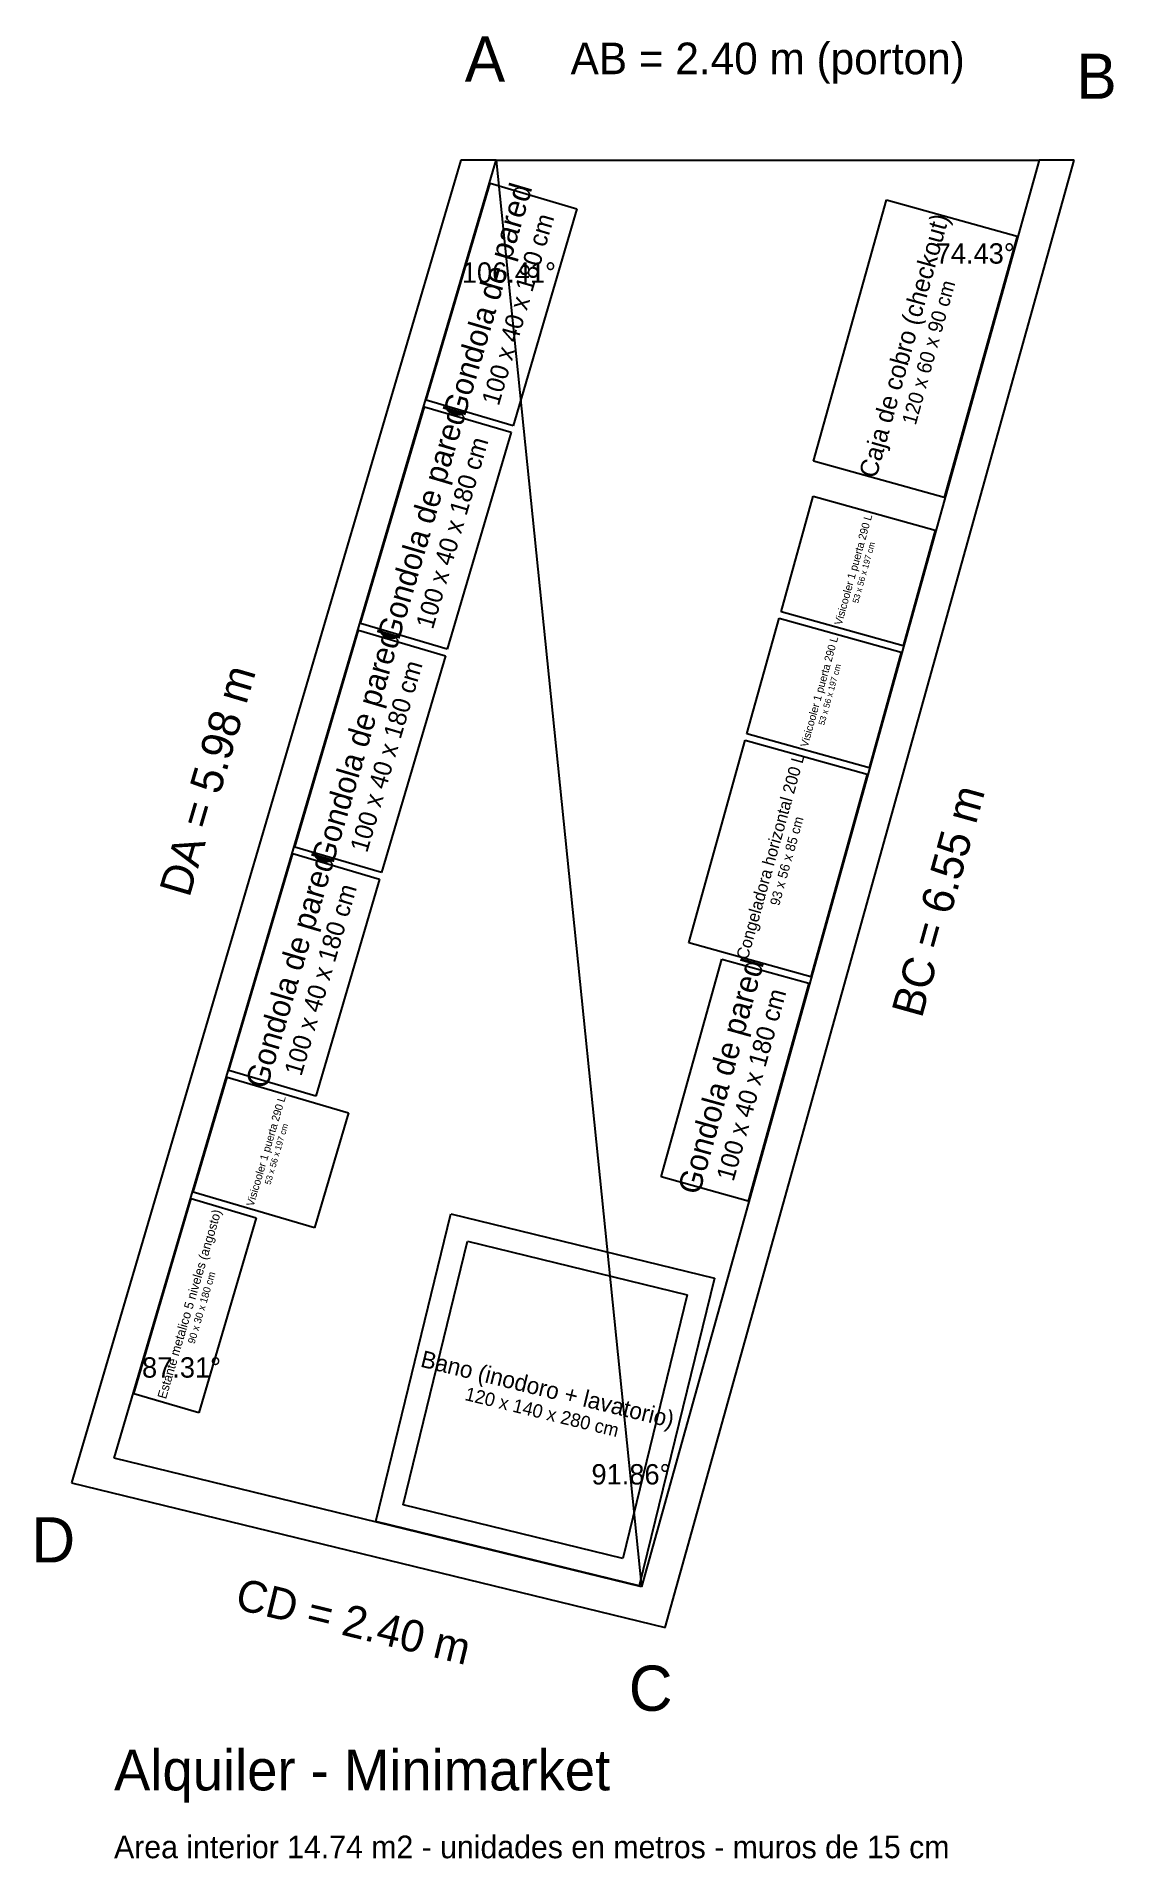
# Model space of a CAD drawing. Extents: x -2.03 to 2.73, y -7.51 to 0.55.
import ezdxf
from ezdxf.enums import TextEntityAlignment as Align

# ---------------------------------------------------------------- set-up
doc = ezdxf.new("R2010")
doc.units = 0
for name, color, linetype in [('BANO', 4, 'CONTINUOUS'), ('COTAS', 5, 'CONTINUOUS'), ('DIAGONAL', 9, 'CONTINUOUS'), ('MUEBLES', 3, 'CONTINUOUS'), ('MUROS', 7, 'CONTINUOUS'), ('PORTON', 1, 'CONTINUOUS'), ('TEXTOS', 7, 'CONTINUOUS')]:
    doc.layers.add(name, color=color, linetype=linetype)

msp = doc.modelspace()

# ---------------------------------------------------------------- linework, layer by layer
at = {"layer": 'BANO'}
for p, q in [((-0.5334, -6.0196), (-0.2014, -4.6596)), ((-0.2014, -4.6596), (0.9644, -4.9442)), ((-0.4125, -5.9462), (-0.1279, -4.7804)), ((-0.1279, -4.7804), (0.8435, -5.0176)), ((0.9644, -4.9442), (0.6324, -6.3042)), ((0.8435, -5.0176), (0.5589, -6.1834)), ((0.5589, -6.1834), (-0.4125, -5.9462)), ((0.6324, -6.3042), (-0.5334, -6.0196))]:
    msp.add_line(p, q, dxfattribs=at)
at = {"layer": 'DIAGONAL'}
msp.add_line((0, 0), (0.6413, -6.3095), dxfattribs=at)
at = {"layer": 'MUEBLES'}
for p, q in [((-0.3094, -1.0614), (-0.0269, -0.1022)), ((-0.0269, -0.1022), (0.3568, -0.2152)), ((0.3568, -0.2152), (0.0743, -1.1744)), ((1.4031, -1.3313), (1.7252, -0.1753)), ((1.7252, -0.1753), (2.3031, -0.3363)), ((2.3031, -0.3363), (1.981, -1.4923)), ((-0.6004, -2.0496), (-0.3179, -1.0904)), ((-0.3179, -1.0904), (0.0658, -1.2034)), ((0.0743, -1.1744), (-0.3094, -1.0614)), ((0.0658, -1.2034), (-0.2167, -2.1626)), ((1.981, -1.4923), (1.4031, -1.3313)), ((1.2589, -1.997), (1.4012, -1.4865)), ((1.4012, -1.4865), (1.9407, -1.6368)), ((1.9407, -1.6368), (1.7984, -2.1473)), ((1.7984, -2.1473), (1.2589, -1.997)), ((-0.8914, -3.0378), (-0.6089, -2.0786)), ((-0.6089, -2.0786), (-0.2252, -2.1916)), ((-0.2167, -2.1626), (-0.6004, -2.0496)), ((1.1085, -2.5364), (1.2508, -2.0259)), ((1.2508, -2.0259), (1.7903, -2.1762)), ((-0.2252, -2.1916), (-0.5077, -3.1508)), ((1.7903, -2.1762), (1.648, -2.6867)), ((0.8509, -3.4612), (1.1005, -2.5653)), ((1.1005, -2.5653), (1.6399, -2.7156)), ((1.648, -2.6867), (1.1085, -2.5364)), ((1.6399, -2.7156), (1.3903, -3.6115)), ((-0.5077, -3.1508), (-0.8914, -3.0378)), ((-1.1823, -4.0259), (-0.8998, -3.0667)), ((-0.8998, -3.0667), (-0.5161, -3.1797)), ((-0.5161, -3.1797), (-0.7986, -4.1389)), ((1.3903, -3.6115), (0.8509, -3.4612)), ((0.7284, -4.4963), (0.9968, -3.533)), ((0.9968, -3.533), (1.3822, -3.6403)), ((1.3822, -3.6403), (1.1138, -4.6036)), ((-0.7986, -4.1389), (-1.1823, -4.0259)), ((-1.3405, -4.5632), (-1.1907, -4.0548)), ((-1.1907, -4.0548), (-0.6535, -4.213)), ((-0.6535, -4.213), (-0.8033, -4.7214)), ((1.1138, -4.6036), (0.7284, -4.4963)), ((-1.6032, -5.4555), (-1.349, -4.5922)), ((-1.349, -4.5922), (-1.0612, -4.6769)), ((-0.8033, -4.7214), (-1.3405, -4.5632)), ((-1.0612, -4.6769), (-1.3154, -5.5402)), ((-1.3154, -5.5402), (-1.6032, -5.4555))]:
    msp.add_line(p, q, dxfattribs=at)
at = {"layer": 'MUROS'}
for p, q in [((-0.1564, 0), (-1.8785, -5.8488)), ((-1.6902, -5.7403), (0, 0)), ((0, 0), (-0.1564, 0)), ((2.4, 0), (0.6413, -6.3095)), ((0.7468, -6.4896), (2.5557, 0)), ((2.5557, 0), (2.4, 0)), ((0.6413, -6.3095), (-1.6902, -5.7403)), ((-1.8785, -5.8488), (0.7468, -6.4896))]:
    msp.add_line(p, q, dxfattribs=at)
at = {"layer": 'PORTON'}
msp.add_line((0, 0), (2.4, 0), dxfattribs=at)

# ---------------------------------------------------------------- texts
at = {"layer": 'COTAS'}
for s, height, p in [('A', 0.2, (-0.0501, 0.4472)), ('AB = 2.40 m (porton)', 0.14, (1.2, 0.45)), ('B', 0.2, (2.6542, 0.3713)), ('74.43%%d', 0.09, (2.1176, -0.4126)), ('106.41%%d', 0.09, (0.0557, -0.4969)), ('87.31%%d', 0.09, (-1.3919, -5.3391)), ('91.86%%d', 0.09, (0.5955, -5.8116)), ('D', 0.2, (-1.9587, -6.1015)), ('C', 0.2, (0.6826, -6.7576))]:
    msp.add_text(s, height=height, dxfattribs=at).set_placement(p, align=Align.MIDDLE_CENTER)
for s, rotation, p in [('DA = 5.98 m', 73.5934, (-1.2768, -2.7431)), ('BC = 6.55 m', -285.5748, (1.9541, -3.2756)), ('CD = 2.40 m', -13.7181, (-0.6311, -6.4621))]:
    msp.add_text(s, height=0.14, rotation=rotation, dxfattribs=at).set_placement(p, align=Align.MIDDLE_CENTER)
at = {"layer": 'TEXTOS'}
for s, height, rotation, p in [('Gondola de pared', 0.1, 73.59, (-0.0387, -0.6199)), ('100 x 40 x 180 cm', 0.08, 73.59, (0.0956, -0.6595)), ('Caja de cobro (checkout)', 0.0806, -285.57, (1.8026, -0.8197)), ('120 x 60 x 90 cm', 0.0645, -285.57, (1.9114, -0.85)), ('Gondola de pared', 0.1, 73.59, (-0.3297, -1.6081)), ('100 x 40 x 180 cm', 0.08, 73.59, (-0.1954, -1.6477)), ('Visicooler 1 puerta 290 L', 0.0342, -285.57, (1.5784, -1.8109)), ('53 x 56 x 197 cm', 0.0274, -285.57, (1.6245, -1.8238)), ('Gondola de pared', 0.1, 73.59, (-0.6207, -2.5963)), ('Visicooler 1 puerta 290 L', 0.0342, -285.57, (1.428, -2.3503)), ('100 x 40 x 180 cm', 0.08, 73.59, (-0.4864, -2.6359)), ('53 x 56 x 197 cm', 0.0274, -285.57, (1.4741, -2.3632)), ('Congeladora horizontal 200 L', 0.0536, -285.57, (1.2119, -3.0791)), ('93 x 56 x 85 cm', 0.0429, -285.57, (1.2841, -3.0992)), ('Gondola de pared', 0.1, 73.59, (-0.9116, -3.5844)), ('100 x 40 x 180 cm', 0.08, 73.59, (-0.7773, -3.624)), ('Gondola de pared', 0.1, -285.57, (0.9927, -4.0509)), ('100 x 40 x 180 cm', 0.08, -285.57, (1.1275, -4.0884)), ('Visicooler 1 puerta 290 L', 0.0342, 73.59, (-1.0183, -4.3818)), ('53 x 56 x 197 cm', 0.0274, 73.59, (-0.9724, -4.3953)), ('Estante metalico 5 niveles (angosto)', 0.0403, 73.59, (-1.3573, -5.0588)), ('90 x 30 x 180 cm', 0.0323, 73.59, (-1.3032, -5.0747)), ('Bano (inodoro + lavatorio)', 0.0744, -13.72, (0.227, -5.4349)), ('120 x 140 x 280 cm', 0.0596, -13.72, (0.2023, -5.5361))]:
    msp.add_text(s, height=height, rotation=rotation, dxfattribs=at).set_placement(p, align=Align.MIDDLE_CENTER)
for s, height, p in [('Alquiler - Minimarket', 0.18, (-1.6902, -7.2095)), ('Area interior 14.74 m2 - unidades en metros - muros de 15 cm', 0.1, (-1.6902, -7.5095))]:
    msp.add_text(s, height=height, dxfattribs=at).set_placement(p)

doc.saveas('drawing.dxf')
